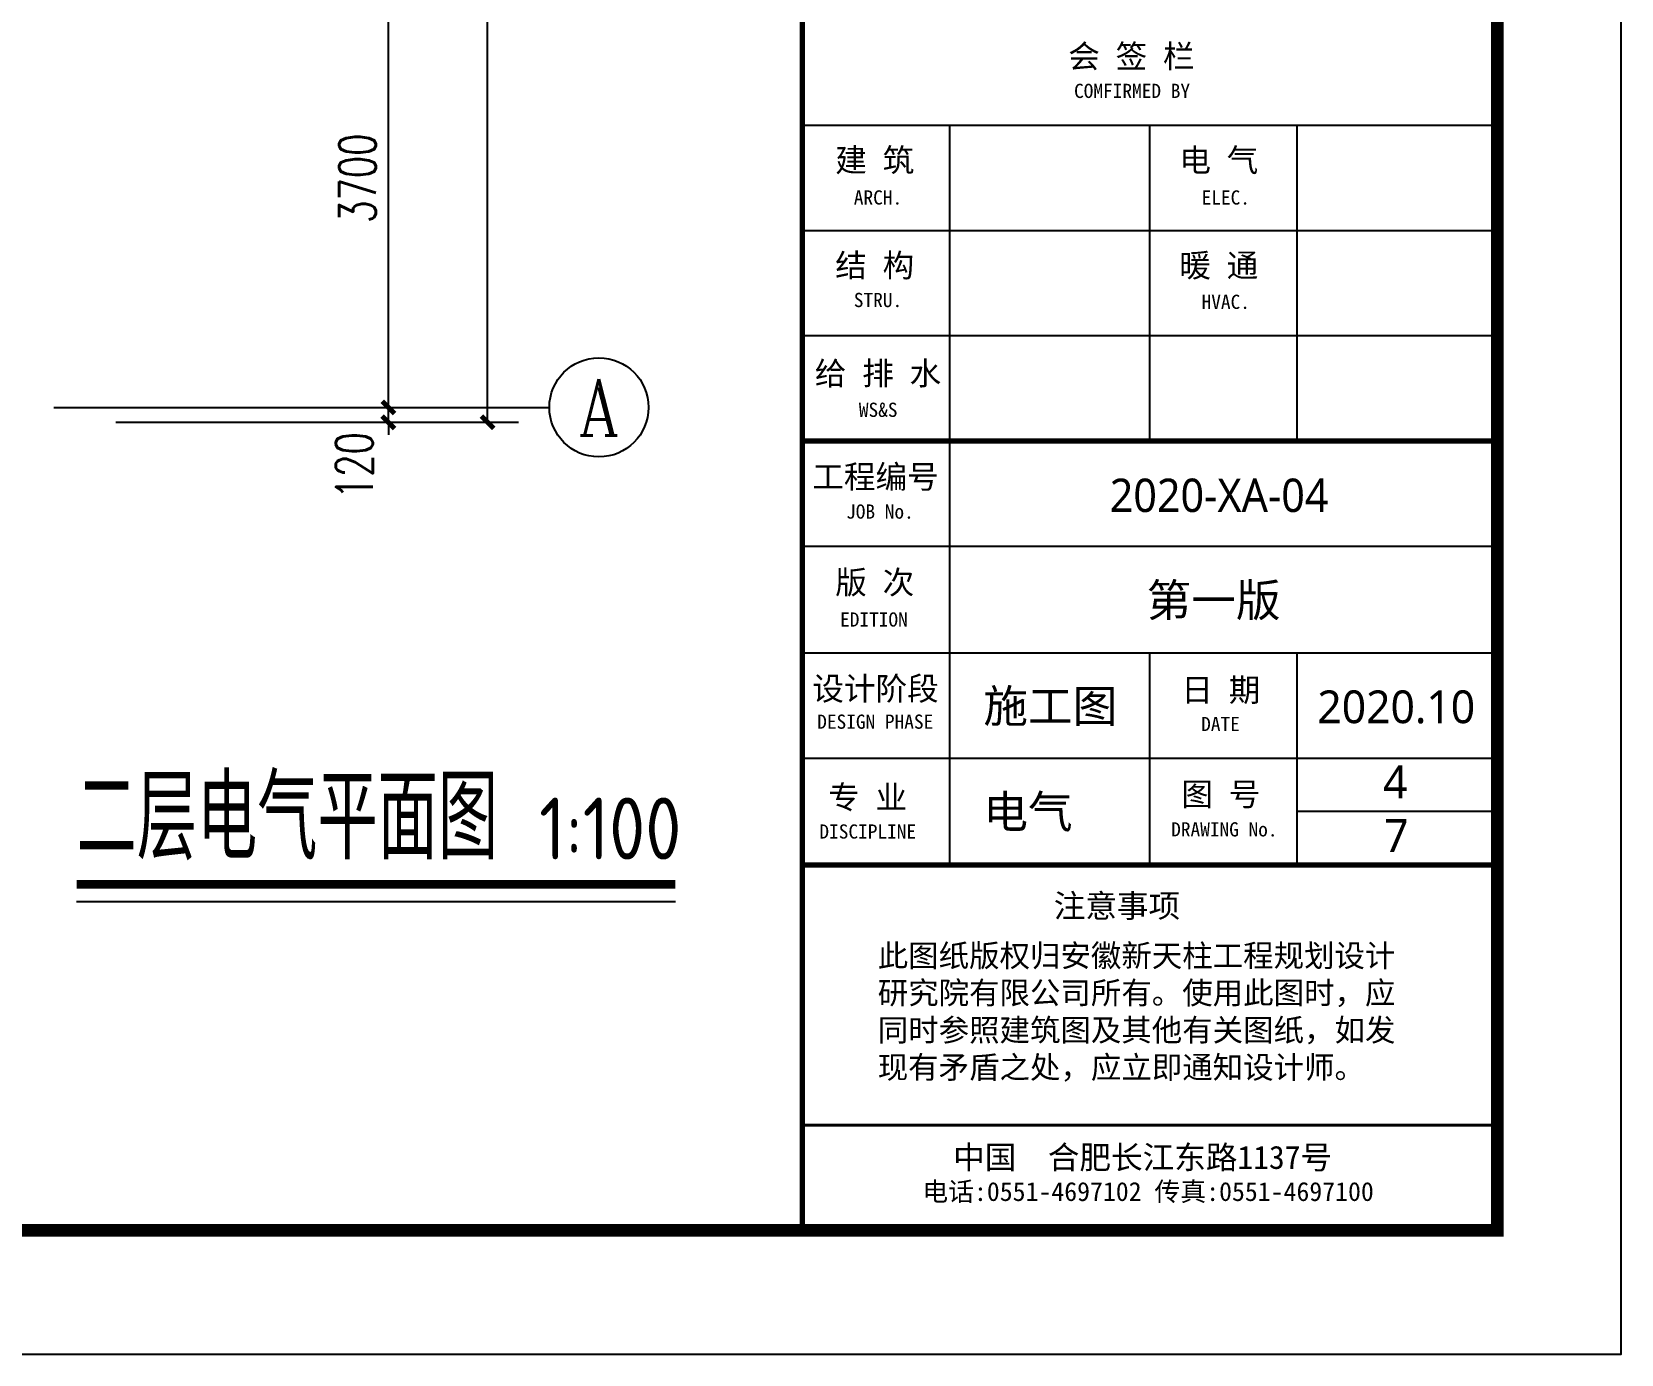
# Model space of a CAD drawing. Extents: x 343352 to 432452, y 769729 to 1078684.
# Drawn here: x 389922 to 402752, y 903555 to 914230 of the extents above; entities that cross this region are included whole.
import ezdxf
from ezdxf.enums import TextEntityAlignment as Align

# ---------------------------------------------------------------- set-up
doc = ezdxf.new("R2010")
doc.units = 0
doc.header["$LTSCALE"] = 1000
doc.header["$MEASUREMENT"] = 0
for name, color, linetype in [('46', 7, 'Continuous'), ('AXIS', 3, 'Continuous'), ('AXIS_TEXT', 7, 'Continuous'), ('DIM_SYMB', 3, 'Continuous'), ('PUB_TEXT', 7, 'Continuous'), ('PUB_TITLE', 4, 'Continuous')]:
    doc.layers.add(name, color=color, linetype=linetype)
doc.styles.add('-黑体', font='msyh.ttf', dxfattribs={"width": 0.8})
doc.styles.add('_TCH_AXIS', font='COMPLEX', dxfattribs={"bigfont": 'GBCBIG'})
doc.styles.add('_TCH_DIM_T3', font='SIMPLEX', dxfattribs={"width": 0.705882, "bigfont": 'GBCBIG'})
doc.styles.add('COMPLEX', font='COMPLEX')
doc.styles.get("Standard").update_dxf_attribs({"font": 'gbenor.shx', "bigfont": 'gbcbig.shx'})
doc.styles.add('TQ', font='')
doc.styles.get('TQ').set_extended_font_data('SimSun')
doc.dimstyles.new('_TCH_ARCH&&100', dxfattribs={"dimtxt": 297.5, "dimasz": 100, "dimexe": 250, "dimexo": 300, "dimgap": 100, "dimtad": 1, "dimdec": 0, "dimzin": 0, "dimdsep": 46, "dimtxsty": '_TCH_DIM_T3', "dimblk": 'ARCHTICK', "dimcen": 0.09, "dimclrt": 7, "dimazin": 2, "dimtfac": 1, "dimtdec": 0, "dimtix": 1, "dimtmove": 2, "dimatfit": 3, "dimfxl": 0, "dimtolj": 1, "dimtzin": 0, "dimarcsym": 0})

# ---------------------------------------------------------------- blocks, each defined once
blk = doc.blocks.new('ly')
at = {"layer": 'PUB_TEXT', "insert": (-5884, 1715), "char_height": 212, "width": 5144.75, "attachment_point": 1, "style": 'TQ'}
blk.add_mtext('此图纸版权归安徽新天柱工程规划设计研究院有限公司所有。使用此图时，应同时参照建筑图及其他有关图纸，如发现有矛盾之处，应立即通知设计师。', dxfattribs=at)
blk = doc.blocks.new('_ArchTick')
at = {"color": 0, "linetype": 'ByBlock', "const_width": 0.4}
blk.add_lwpolyline([(-0.5, -0.5), (0.5, 0.5)], dxfattribs=at)
blk = doc.blocks.new('*D178')
at = {"layer": 'AXIS', "color": 0, "lineweight": -2}
for p, q in [((390601, 911198), (393051, 911198)), ((392801, 911198), (392801, 911298)), ((392801, 911078), (392801, 911198)), ((390601, 911078), (393051, 911078)), ((392801, 911078), (392801, 910978))]:
    blk.add_line(p, q, dxfattribs=at)
at = {"layer": 'Defpoints', "color": 0}
for p in [(390301, 911198), (392801, 911198), (390301, 911078)]:
    blk.add_point(p, dxfattribs=at)
at = {"layer": 'AXIS', "color": 0, "lineweight": -2, "xscale": 100, "yscale": 100, "zscale": 100}
for p, rotation in [((392801, 911198), 270), ((392801, 911078), 90)]:
    blk.add_blockref('_ArchTick', p, dxfattribs=dict(at, rotation=rotation))
at = {"layer": 'AXIS', "color": 7, "insert": (392526, 910728), "char_height": 297.5, "attachment_point": 5, "rotation": 90, "style": '_TCH_DIM_T3'}
blk.add_mtext('\\A1;120', dxfattribs=at)
blk = doc.blocks.new('*D179')
at = {"layer": 'AXIS', "color": 0, "lineweight": -2}
for p, q in [((390601, 914898), (393051, 914898)), ((392801, 911198), (392801, 914898)), ((390601, 911198), (393051, 911198))]:
    blk.add_line(p, q, dxfattribs=at)
at = {"layer": 'Defpoints', "color": 0}
for p in [(390301, 914898), (392801, 914898), (390301, 911198)]:
    blk.add_point(p, dxfattribs=at)
at = {"layer": 'AXIS', "color": 0, "lineweight": -2, "xscale": 100, "yscale": 100, "zscale": 100}
for p, rotation in [((392801, 914898), 90), ((392801, 911198), 270)]:
    blk.add_blockref('_ArchTick', p, dxfattribs=dict(at, rotation=rotation))
at = {"layer": 'AXIS', "color": 7, "insert": (392552, 913048), "char_height": 297.5, "attachment_point": 5, "rotation": 90, "style": '_TCH_DIM_T3'}
blk.add_mtext('\\A1;3700', dxfattribs=at)
blk = doc.blocks.new('*D185')
at = {"layer": 'AXIS', "color": 0, "lineweight": -2}
for p, q in [((390601, 938318), (393851, 938318)), ((393601, 911078), (393601, 938318)), ((390601, 911078), (393851, 911078))]:
    blk.add_line(p, q, dxfattribs=at)
at = {"layer": 'Defpoints', "color": 0}
for p in [(390301, 938318), (393601, 938318), (390301, 911078)]:
    blk.add_point(p, dxfattribs=at)
at = {"layer": 'AXIS', "color": 0, "lineweight": -2, "xscale": 100, "yscale": 100, "zscale": 100}
for p, rotation in [((393601, 938318), 90), ((393601, 911078), 270)]:
    blk.add_blockref('_ArchTick', p, dxfattribs=dict(at, rotation=rotation))
at = {"layer": 'AXIS', "color": 7, "insert": (393352, 924698), "char_height": 297.5, "attachment_point": 5, "rotation": 90, "style": '_TCH_DIM_T3'}
blk.add_mtext('\\A1;27240', dxfattribs=at)
blk = doc.blocks.new('_AXISO')
blk.add_circle((0, 0), 0.5)
at = {"layer": 'AXIS_TEXT', "style": 'COMPLEX', "width": 1.041667}
blk.add_attdef('A', text='', height=0.56, dxfattribs=at).set_placement((-0.25, -0.28), (0.25, -0.28), align=Align.FIT)

msp = doc.modelspace()

# ---------------------------------------------------------------- linework, layer by layer
at = {"layer": 'AXIS'}
msp.add_line((390100.6, 911198.5), (394100.6, 911198.5), dxfattribs=at)
at = {"layer": 'DIM_SYMB', "const_width": 70}
msp.add_lwpolyline([(390283.7, 907349.3), (395117.8, 907349.3)], dxfattribs=at)
at = {"layer": 'DIM_SYMB'}
msp.add_lwpolyline([(390283.7, 907209.3), (395117.8, 907209.3)], dxfattribs=at)
at = {"layer": 'PUB_TEXT'}
for p, q in [((401752.5, 904555.4), (401752.5, 905042.8)), ((401754.9, 904555.1), (400974.6, 904555.1))]:
    msp.add_line(p, q, dxfattribs=at)
at = {"layer": 'PUB_TITLE'}
for p, q in [((396142.5, 913477.3), (401752.5, 913477.3)), ((397332.1, 910927.3), (397332.1, 913477.3)), ((398947.1, 910927.3), (398947.1, 913477.3)), ((400137.1, 910927.3), (400137.1, 913477.3)), ((396142.5, 912627.3), (401752.5, 912627.3)), ((396142.5, 911777.3), (401752.5, 911777.3)), ((397332.7, 907505.2), (397332.7, 910927.3)), ((396142.5, 910077.3), (401752.5, 910077.3)), ((396142.5, 909216.3), (401752.5, 909216.3)), ((398947.1, 907505.2), (398947.1, 909216.3)), ((400137.1, 907505.2), (400137.1, 909216.3)), ((396142.5, 908366.3), (401769.7, 908366.3)), ((401752.5, 907935.7), (400137.1, 907935.7))]:
    msp.add_line(p, q, dxfattribs=at)
at = {"layer": 'PUB_TITLE', "lineweight": 40}
for p, q in [((396142.5, 910927.3), (401752.5, 910927.3)), ((396142.5, 905405.4), (401752.5, 905405.4))]:
    msp.add_line(p, q, dxfattribs=at)
at = {"layer": 'PUB_TITLE'}
msp.add_lwpolyline([(343352.5, 903555.4), (402752.5, 903555.4), (402752.5, 945555.4), (343352.5, 945555.4)], close=True, dxfattribs=at)
at = {"layer": 'PUB_TITLE', "const_width": 100}
msp.add_lwpolyline([(345852.5, 904555.4), (401752.5, 904555.4), (401752.5, 944555.4), (345852.5, 944555.4)], close=True, dxfattribs=at)
at = {"layer": 'PUB_TITLE', "lineweight": 40, "const_width": 42.5}
for points in [[(396142.5, 944555.4), (396142.5, 904555.4)], [(396142.5, 907505.2), (401724.9, 907505.2)]]:
    msp.add_lwpolyline(points, dxfattribs=at)
at = {"layer": 'PUB_TITLE', "const_width": 42.5}
msp.add_lwpolyline([(396142.5, 910927.3), (401752.5, 910927.3)], dxfattribs=at)

# ---------------------------------------------------------------- block references
at = {"layer": 'AXIS'}
ref = msp.add_blockref('_AXISO', (394500.6, 911198.5), dxfattribs=dict(at, xscale=800, yscale=800, zscale=800))
ref.add_attrib('A', 'A', dxfattribs={"layer": 'AXIS_TEXT', "height": 452.9, "style": '_TCH_AXIS', "width": 0.848485}).set_placement((394335.9, 910972), (394665.3, 910972), align=Align.FIT)
at = {"layer": 'PUB_TEXT', "xscale": 0.849999999627471, "yscale": 0.8500000000931323, "zscale": 0.85}
msp.add_blockref('ly', (401752.5, 905405.4), dxfattribs=at)

# ---------------------------------------------------------------- texts
at = {"layer": '46', "linetype": 'Continuous', "style": '-黑体', "width": 0.95}
msp.add_text('2020-XA-04', height=269.2, dxfattribs=at).set_placement((398623.7, 910354, 353913.7))
at = {"layer": '46', "linetype": 'Continuous', "style": '-黑体'}
for s, height, p in [('第一版', 264.33, (398921.4, 909509.7)), ('施工图', 264.33, (397603.1, 908655.2)), ('2020.10', 264.33, (400299.7, 908649.2)), ('4', 264.3, (400830.7, 908042.6)), ('电气', 264.33, (397603.1, 907802.7)), ('7', 264.3, (400838.7, 907610.2))]:
    msp.add_text(s, height=height, dxfattribs=at).set_placement(p)
at = {"layer": 'DIM_SYMB', "color": 7}
for s, height, p in [('二层电气平面图', 675.18, (390283.7, 907548.9)), ('1:100', 500, (394017.5, 907548.9))]:
    msp.add_text(s, height=height, dxfattribs=at).set_placement(p)
at = {"layer": 'PUB_TEXT', "style": 'TQ'}
for s, height, p in [(' 工程编号', 187, (396095.8, 910544.8)), ('      JOB No.', 114.75, (396027.3, 910300.2)), ('  版 次', 187, (396153.8, 909692.6)), ('     EDITION', 114.75, (396056.9, 909428.7)), (' 设计阶段', 187, (396095.8, 908834.8)), ('日 期', 187, (399202.1, 908824.2)), ('     DESIGN PHASE', 114.75, (395872.2, 908604)), ('         DATE', 114.75, (398659.4, 908585.1)), ('  专 业', 187, (396095.8, 907958.2)), ('图 号', 187, (399202.1, 907982.3)), ('     DRAWING No.', 114.75, (398729.4, 907734.8)), ('     DISCIPLINE', 114.75, (395889.9, 907717.5)), ('注意事项', 187, (398172.1, 907081.5)), ('  中国  合肥长江东路1137号', 187, (397105.2, 905051)), ('电话:0551-4697102 传真:0551-4697100', 153, (397110.5, 904792.2))]:
    msp.add_text(s, height=height, dxfattribs=at).set_placement(p)
at = {"layer": 'PUB_TEXT', "attachment_point": 1, "style": 'TQ'}
for s, insert, char_height, width in [('会 签 栏', (398288.9, 914125.9), 187, 2223.6), ('COMFIRMED BY', (398335.7, 913810.7), 114.75, 2399.55), ('建 筑', (396408, 913287.9), 187, 2006), ('电 气', (399185.5, 913287.9), 187, 2006), ('   ARCH.', (396323.7, 912950.3), 114.75, 2399.55), ('   ELEC.', (399131, 912950.3), 114.75, 2399.55), ('结 构', (396408, 912437.9), 187, 2006), ('暖 通', (399185.5, 912437.9), 187, 2006), ('   STRU.', (396323.7, 912122.7), 114.75, 2399.55), ('   HVAC.', (399131, 912107.8), 114.75, 2399.55), ('给 排 水', (396243, 911566.4), 187, 2223.6), ('   WS&S', (396364.3, 911236.3), 114.75, 2441.2)]:
    msp.add_mtext(s, dxfattribs=dict(at, insert=insert, char_height=char_height, width=width))

# ---------------------------------------------------------------- dimensions: what is measured, and where the dimension line sits
at = {"layer": 'AXIS'}
for p1, p2, distance, picture, middle in [((390300.6, 911078.5), (390300.6, 938318.5), -3300, '*D185', (393351.8, 924698.5)), ((390300.6, 911198.5), (390300.6, 914898.5), -2500, '*D179', (392551.8, 913048.5))]:
    dim = msp.add_aligned_dim(p1=p1, p2=p2, distance=distance, dimstyle='_TCH_ARCH&&100', dxfattribs=at)
    dim.commit()
    dim.dimension.update_dxf_attribs({"geometry": picture, "text_midpoint": middle})
dim = msp.add_linear_dim(base=(392800.6, 911198.5), p1=(390300.6, 911078.5), p2=(390300.6, 911198.5), angle=90, dimstyle='_TCH_ARCH&&100', dxfattribs=at)
dim.commit()
dim.dimension.update_dxf_attribs({"geometry": '*D178', "text_midpoint": (392525.6, 910728.5), "dimtype": 129})

doc.saveas('drawing.dxf')
